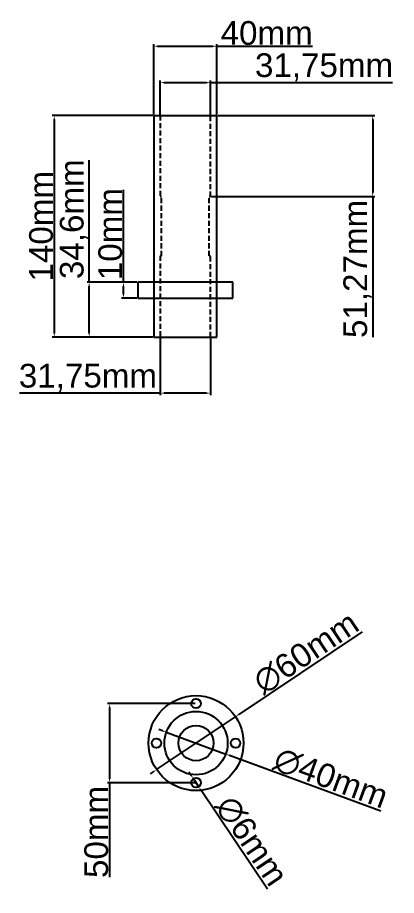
# Model space of a CAD drawing. Header units: centimetres. Extents: x 6534 to 31506, y 42826 to 109107.
# Drawn here: x 30366 to 30606, y 59334 to 59889 of the extents above; entities that cross this region are included whole.
import ezdxf

# ---------------------------------------------------------------- set-up
doc = ezdxf.new("R2010")
doc.units = ezdxf.units.CM
doc.header["$LTSCALE"] = 0.5
doc.linetypes.add('DASHED2', pattern=[9.525, 6.35, -3.175])
doc.styles.get("Standard").update_dxf_attribs({"font": 'arial.ttf'})
doc.dimstyles.new('ISO-25', dxfattribs={"dimtxt": 15, "dimasz": 2.5, "dimexe": 1.25, "dimexo": 0.625, "dimtad": 1, "dimtxsty": 'Standard', "dimcen": 2.5, "dimclrd": 1, "dimclre": 1, "dimadec": 0, "dimazin": 0, "dimtfac": 1, "dimtmove": 0, "dimatfit": 3, "dimfxl": 1, "dimarcsym": 0})

# ---------------------------------------------------------------- blocks, each defined once
blk = doc.blocks.new('*D559')
at = {"color": 1, "lineweight": -2, "transparency": 16777216}
for p, q in [((30452.42, 59827.75), (30452.42, 59872.13)), ((30454.92, 59870.88), (30489.92, 59870.88)), ((30492.42, 59827.75), (30492.42, 59872.13)), ((30492.42, 59870.88), (30552.78, 59870.88))]:
    blk.add_line(p, q, dxfattribs=at)
at = {"color": 1, "transparency": 16777216}
for points in [[(30454.92, 59871.3), (30454.92, 59870.47), (30452.42, 59870.88)], [(30489.92, 59871.3), (30489.92, 59870.47), (30492.42, 59870.88)]]:
    blk.add_solid(points, dxfattribs=at)
at = {"layer": 'Defpoints', "color": 0, "transparency": 16777216}
for p in [(30492.42, 59870.88), (30452.42, 59827.13), (30492.42, 59827.13)]:
    blk.add_point(p, dxfattribs=at)
at = {"color": 0, "transparency": 16777216, "insert": (30523.85, 59879.17), "char_height": 15, "attachment_point": 5}
blk.add_mtext('40mm', dxfattribs=at)
blk = doc.blocks.new('*D560')
at = {"color": 1, "lineweight": -2, "transparency": 16777216}
for p, q in [((30456.55, 59827.75), (30456.55, 59849.13)), ((30459.05, 59847.88), (30485.8, 59847.88)), ((30488.3, 59827.75), (30488.3, 59849.13)), ((30488.3, 59847.88), (30603.32, 59847.88))]:
    blk.add_line(p, q, dxfattribs=at)
at = {"color": 1, "transparency": 16777216}
for points in [[(30459.05, 59848.29), (30459.05, 59847.46), (30456.55, 59847.88)], [(30485.8, 59848.29), (30485.8, 59847.46), (30488.3, 59847.88)]]:
    blk.add_solid(points, dxfattribs=at)
at = {"layer": 'Defpoints', "color": 0, "transparency": 16777216}
for p in [(30488.3, 59847.88), (30456.55, 59827.13), (30488.3, 59827.13)]:
    blk.add_point(p, dxfattribs=at)
at = {"color": 0, "transparency": 16777216, "insert": (30560.14, 59857.52), "char_height": 15, "attachment_point": 5}
blk.add_mtext('31,75mm', dxfattribs=at)
blk = doc.blocks.new('*D561')
at = {"color": 1, "lineweight": -2, "transparency": 16777216}
for p, q in [((30493.05, 59827.13), (30592.14, 59827.13)), ((30590.89, 59824.63), (30590.89, 59778.36)), ((30488.92, 59775.86), (30592.14, 59775.86)), ((30590.89, 59775.86), (30590.89, 59686.98))]:
    blk.add_line(p, q, dxfattribs=at)
at = {"color": 1, "transparency": 16777216}
for points in [[(30590.48, 59824.63), (30591.31, 59824.63), (30590.89, 59827.13)], [(30590.48, 59778.36), (30591.31, 59778.36), (30590.89, 59775.86)]]:
    blk.add_solid(points, dxfattribs=at)
at = {"layer": 'Defpoints', "color": 0, "transparency": 16777216}
for p in [(30492.42, 59827.13), (30488.3, 59775.86), (30590.89, 59775.86)]:
    blk.add_point(p, dxfattribs=at)
at = {"color": 0, "transparency": 16777216, "insert": (30581.25, 59730.17), "char_height": 15, "attachment_point": 5, "rotation": 90}
blk.add_mtext('51,27mm', dxfattribs=at)
blk = doc.blocks.new('*D562')
at = {"color": 1, "lineweight": -2, "transparency": 16777216}
for p, q in [((30451.8, 59827.13), (30388.32, 59827.13)), ((30389.57, 59824.63), (30389.57, 59689.63)), ((30451.8, 59687.13), (30388.32, 59687.13))]:
    blk.add_line(p, q, dxfattribs=at)
at = {"color": 1, "transparency": 16777216}
for points in [[(30389.16, 59824.63), (30389.99, 59824.63), (30389.57, 59827.13)], [(30389.16, 59689.63), (30389.99, 59689.63), (30389.57, 59687.13)]]:
    blk.add_solid(points, dxfattribs=at)
at = {"layer": 'Defpoints', "color": 0, "transparency": 16777216}
for p in [(30452.42, 59827.13), (30389.57, 59687.13), (30452.42, 59687.13)]:
    blk.add_point(p, dxfattribs=at)
at = {"color": 0, "transparency": 16777216, "insert": (30381.29, 59757.13), "char_height": 15, "attachment_point": 5, "rotation": 90}
blk.add_mtext('140mm', dxfattribs=at)
blk = doc.blocks.new('*D565')
at = {"color": 1, "lineweight": -2, "transparency": 16777216}
for p, q in [((30411.62, 59721.73), (30411.62, 59798.94)), ((30441.8, 59721.73), (30410.37, 59721.73)), ((30411.62, 59689.63), (30411.62, 59719.23)), ((30451.8, 59687.13), (30410.37, 59687.13))]:
    blk.add_line(p, q, dxfattribs=at)
at = {"color": 1, "transparency": 16777216}
for points in [[(30411.2, 59719.23), (30412.03, 59719.23), (30411.62, 59721.73)], [(30411.2, 59689.63), (30412.03, 59689.63), (30411.62, 59687.13)]]:
    blk.add_solid(points, dxfattribs=at)
at = {"layer": 'Defpoints', "color": 0, "transparency": 16777216}
for p in [(30411.62, 59721.73), (30442.42, 59721.73), (30452.42, 59687.13)]:
    blk.add_point(p, dxfattribs=at)
at = {"color": 0, "transparency": 16777216, "insert": (30401.98, 59761.58), "char_height": 15, "attachment_point": 5, "rotation": 90}
blk.add_mtext('34,6mm', dxfattribs=at)
blk = doc.blocks.new('*D566')
at = {"color": 1, "lineweight": -2, "transparency": 16777216}
for p, q in [((30433.32, 59721.73), (30433.32, 59780.06)), ((30441.8, 59721.73), (30432.07, 59721.73)), ((30433.32, 59714.23), (30433.32, 59719.23)), ((30441.8, 59711.73), (30432.07, 59711.73))]:
    blk.add_line(p, q, dxfattribs=at)
at = {"color": 1, "transparency": 16777216}
for points in [[(30432.9, 59719.23), (30433.73, 59719.23), (30433.32, 59721.73)], [(30432.9, 59714.23), (30433.73, 59714.23), (30433.32, 59711.73)]]:
    blk.add_solid(points, dxfattribs=at)
at = {"layer": 'Defpoints', "color": 0, "transparency": 16777216}
for p in [(30433.32, 59721.73), (30442.42, 59721.73), (30442.42, 59711.73)]:
    blk.add_point(p, dxfattribs=at)
at = {"color": 0, "transparency": 16777216, "insert": (30425.03, 59752.14), "char_height": 15, "attachment_point": 5, "rotation": 90}
blk.add_mtext('10mm', dxfattribs=at)
blk = doc.blocks.new('*D563')
at = {"color": 1, "lineweight": -2, "transparency": 16777216}
for p, q in [((30456.55, 59686.5), (30456.55, 59650.4)), ((30488.3, 59686.5), (30488.3, 59650.4)), ((30456.55, 59651.65), (30367.68, 59651.65)), ((30485.8, 59651.65), (30459.05, 59651.65))]:
    blk.add_line(p, q, dxfattribs=at)
at = {"color": 1, "transparency": 16777216}
for points in [[(30459.05, 59652.07), (30459.05, 59651.23), (30456.55, 59651.65)], [(30485.8, 59652.07), (30485.8, 59651.23), (30488.3, 59651.65)]]:
    blk.add_solid(points, dxfattribs=at)
at = {"layer": 'Defpoints', "color": 0, "transparency": 16777216}
for p in [(30456.55, 59687.13), (30488.3, 59687.13), (30456.55, 59651.65)]:
    blk.add_point(p, dxfattribs=at)
at = {"color": 0, "transparency": 16777216, "insert": (30410.86, 59661.29), "char_height": 15, "attachment_point": 5}
blk.add_mtext('31,75mm', dxfattribs=at)
blk = doc.blocks.new('*D567')
at = {"color": 1, "lineweight": -2, "transparency": 16777216}
for p, q in [((30584.16, 59500.85), (30506.19, 59448.58)), ((30454.27, 59413.78), (30504.11, 59447.19)), ((30452.2, 59412.39), (30450.12, 59410.99))]:
    blk.add_line(p, q, dxfattribs=at)
at = {"color": 1, "transparency": 16777216}
for points in [[(30505.96, 59448.92), (30506.42, 59448.23), (30504.11, 59447.19)], [(30451.96, 59412.73), (30452.43, 59412.04), (30454.27, 59413.78)]]:
    blk.add_solid(points, dxfattribs=at)
at = {"layer": 'Defpoints', "color": 0, "transparency": 16777216}
for p in [(30504.11, 59447.19), (30454.27, 59413.78)]:
    blk.add_point(p, dxfattribs=at)
at = {"color": 0, "transparency": 16777216, "insert": (30548.76, 59487.59), "char_height": 15, "attachment_point": 5, "rotation": 33.8345}
blk.add_mtext('∅60mm', dxfattribs=at)
blk = doc.blocks.new('*D564')
at = {"color": 1, "lineweight": -2, "transparency": 16777216}
for p, q in [((30478.57, 59455.48), (30423.21, 59455.48)), ((30424.46, 59452.98), (30424.46, 59407.98)), ((30478.57, 59405.48), (30423.21, 59405.48)), ((30424.46, 59405.48), (30424.46, 59345.73))]:
    blk.add_line(p, q, dxfattribs=at)
at = {"color": 1, "transparency": 16777216}
for points in [[(30424.04, 59452.98), (30424.87, 59452.98), (30424.46, 59455.48)], [(30424.04, 59407.98), (30424.87, 59407.98), (30424.46, 59405.48)]]:
    blk.add_solid(points, dxfattribs=at)
at = {"layer": 'Defpoints', "color": 0, "transparency": 16777216}
for p in [(30479.19, 59455.48), (30424.46, 59405.48), (30479.19, 59405.48)]:
    blk.add_point(p, dxfattribs=at)
at = {"color": 0, "transparency": 16777216, "insert": (30416.17, 59374.36), "char_height": 15, "attachment_point": 5, "rotation": 90}
blk.add_mtext('50mm', dxfattribs=at)
blk = doc.blocks.new('*D568')
at = {"color": 1, "lineweight": -2, "transparency": 16777216}
for p, q in [((30458.08, 59438.25), (30455.73, 59439.12)), ((30460.42, 59437.39), (30497.96, 59423.57)), ((30595.98, 59387.5), (30500.31, 59422.71))]:
    blk.add_line(p, q, dxfattribs=at)
at = {"color": 1, "transparency": 16777216}
for points in [[(30458.22, 59438.64), (30457.93, 59437.86), (30460.42, 59437.39)], [(30500.45, 59423.1), (30500.16, 59422.32), (30497.96, 59423.57)]]:
    blk.add_solid(points, dxfattribs=at)
at = {"layer": 'Defpoints', "color": 0, "transparency": 16777216}
for p in [(30460.42, 59437.39), (30497.96, 59423.57)]:
    blk.add_point(p, dxfattribs=at)
at = {"color": 0, "transparency": 16777216, "insert": (30564.46, 59408.38), "char_height": 15, "attachment_point": 5, "rotation": 339.7968}
blk.add_mtext('∅40mm', dxfattribs=at)
blk = doc.blocks.new('*D569')
at = {"color": 1, "lineweight": -2, "transparency": 16777216}
for p, q in [((30476.13, 59410.05), (30474.74, 59412.13)), ((30477.52, 59407.97), (30480.86, 59402.99)), ((30524.38, 59338.1), (30482.26, 59400.91))]:
    blk.add_line(p, q, dxfattribs=at)
at = {"color": 1, "transparency": 16777216}
for points in [[(30476.47, 59410.28), (30475.78, 59409.82), (30477.52, 59407.97)], [(30482.6, 59401.15), (30481.91, 59400.68), (30480.86, 59402.99)]]:
    blk.add_solid(points, dxfattribs=at)
at = {"layer": 'Defpoints', "color": 0, "transparency": 16777216}
for p in [(30477.52, 59407.97), (30480.86, 59402.99)]:
    blk.add_point(p, dxfattribs=at)
at = {"color": 0, "transparency": 16777216, "insert": (30514.37, 59368.65), "char_height": 15, "attachment_point": 5, "rotation": 303.8477}
blk.add_mtext('∅6mm', dxfattribs=at)

msp = doc.modelspace()

# ---------------------------------------------------------------- linework, layer by layer
for p, q in [((30452.425, 59827.125), (30452.425, 59687.125)), ((30452.425, 59827.125), (30492.425, 59827.125)), ((30492.425, 59687.125), (30492.425, 59827.125)), ((30502.425, 59721.725), (30442.425, 59721.725)), ((30442.425, 59721.725), (30442.425, 59711.725)), ((30502.425, 59711.725), (30502.425, 59721.725)), ((30442.425, 59711.725), (30502.425, 59711.725)), ((30452.425, 59687.125), (30492.425, 59687.125))]:
    msp.add_line(p, q)
at = {"linetype": 'DASHED2'}
for p, q in [((30456.55, 59827.125), (30456.55, 59775.855)), ((30488.3, 59775.855), (30488.3, 59827.125)), ((30456.55, 59775.855), (30457.425, 59775.855)), ((30457.425, 59738.395), (30457.425, 59775.855)), ((30487.425, 59738.395), (30487.425, 59775.855)), ((30487.425, 59775.855), (30488.3, 59775.855)), ((30456.55, 59738.395), (30456.55, 59687.125)), ((30456.55, 59738.395), (30457.425, 59738.395)), ((30487.425, 59738.395), (30488.3, 59738.395)), ((30488.3, 59687.125), (30488.3, 59738.395))]:
    msp.add_line(p, q, dxfattribs=at)
for centre, radius in [((30479.192, 59430.482), 30), ((30479.192, 59455.482), 3), ((30479.192, 59430.482), 20), ((30479.192, 59430.482), 11.11), ((30454.192, 59430.482), 3), ((30504.192, 59430.482), 3), ((30479.192, 59405.482), 3)]:
    msp.add_circle(centre, radius)

# ---------------------------------------------------------------- dimensions: what is measured, and where the dimension line sits
for base, p1, p2, picture, middle in [((30492.425, 59870.885), (30452.425, 59827.125), (30492.425, 59827.125), '*D559', (30523.851, 59879.168)), ((30456.55, 59651.649), (30488.3, 59687.125), (30456.55, 59687.125), '*D563', (30410.865, 59661.288))]:
    dim = msp.add_linear_dim(base=base, p1=p1, p2=p2, dimstyle='ISO-25', override={"dimpost": 'mm'})
    dim.commit()
    dim.dimension.update_dxf_attribs({"geometry": picture, "text_midpoint": middle})
dim = msp.add_linear_dim(base=(30488.3, 59847.876), p1=(30456.55, 59827.125), p2=(30488.3, 59827.125), dimstyle='ISO-25', override={"dimpost": 'mm'})
dim.commit()
dim.dimension.update_dxf_attribs({"geometry": '*D560', "text_midpoint": (30560.136, 59847.876), "dimtype": 160})
for base, p1, p2, picture, middle in [((30389.575, 59687.125), (30452.425, 59827.125), (30452.425, 59687.125), '*D562', (30381.291, 59757.125)), ((30590.892, 59775.855), (30492.425, 59827.125), (30488.3, 59775.855), '*D561', (30581.253, 59730.165)), ((30411.616, 59721.725), (30452.425, 59687.125), (30442.425, 59721.725), '*D565', (30401.977, 59761.583)), ((30433.316, 59721.725), (30442.425, 59711.725), (30442.425, 59721.725), '*D566', (30425.033, 59752.144)), ((30424.457, 59405.482), (30479.192, 59455.482), (30479.192, 59405.482), '*D564', (30416.173, 59374.357))]:
    dim = msp.add_linear_dim(base=base, p1=p1, p2=p2, angle=90, dimstyle='ISO-25', override={"dimpost": 'mm'})
    dim.commit()
    dim.dimension.update_dxf_attribs({"geometry": picture, "text_midpoint": middle})
for p1, p2, picture, middle in [((30454.273, 59413.778), (30504.111, 59447.186), '*D567', (30553.609, 59480.364)), ((30460.423, 59437.389), (30497.961, 59423.575), '*D568', (30561.458, 59400.209)), ((30477.521, 59407.973), (30480.863, 59402.99), '*D569', (30507.141, 59363.806))]:
    dim = msp.add_diameter_dim_2p(p1=p1, p2=p2, dimstyle='ISO-25', override={"dimpost": 'mm'})
    dim.commit()
    dim.dimension.update_dxf_attribs({"geometry": picture, "text_midpoint": middle, "dimtype": 163})

doc.saveas('drawing.dxf')
